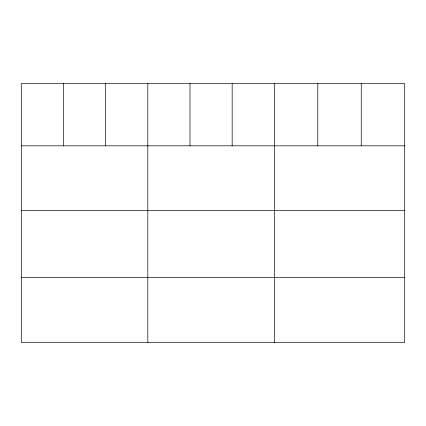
<?xml version="1.0" encoding="UTF-8"?>
<svg xmlns="http://www.w3.org/2000/svg" width="426" height="426" viewBox="0 0 426 426"><rect width="100%" height="100%" fill="white"/><g stroke="black" fill="none" stroke-linecap="round" stroke-linejoin="round"><path stroke-width="0.64" d="M404.7 145.82L404.7 342.344L21.3 342.344L21.3 83.656L404.7 83.656L404.7 145.82L21.3 145.82M21.3 210.673L404.7 210.673M21.3 277.491L404.7 277.491M361.248 83.656L361.248 145.82M317.796 83.656L317.796 145.82M274.344 83.656L274.344 342.344M232.17 83.656L232.17 145.82M189.996 83.656L189.996 145.82M147.822 83.656L147.822 342.344M105.648 83.656L105.648 145.82M63.474 83.656L63.474 145.82"/></g></svg>
